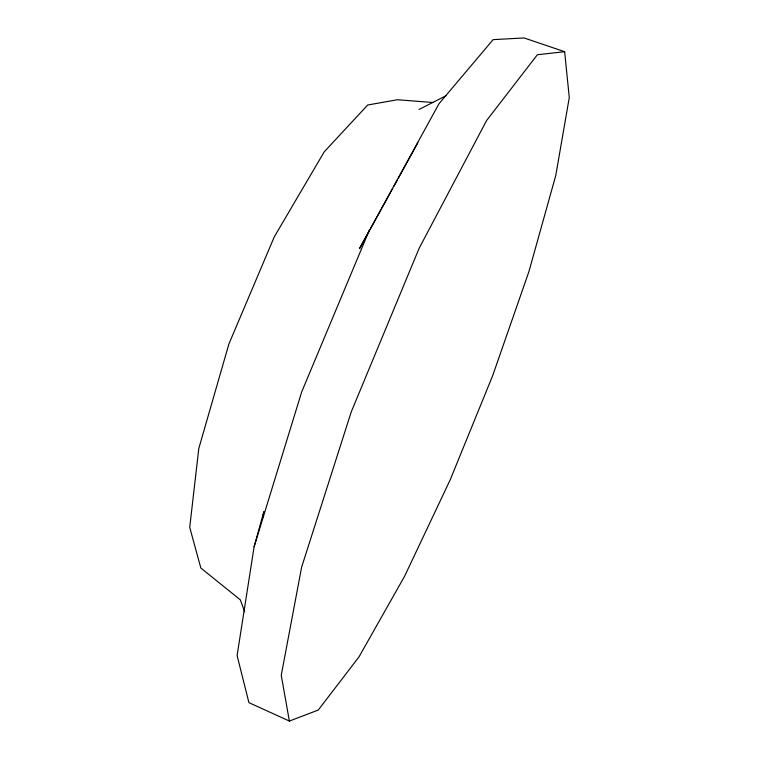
<?xml version="1.0" encoding="UTF-8"?>
<svg xmlns="http://www.w3.org/2000/svg" width="759" height="759" viewBox="0 0 759 759"><rect width="100%" height="100%" fill="white"/><g stroke="black" fill="none" stroke-linecap="round" stroke-linejoin="round"><path stroke-width="1.14" d="M262.88 517.524L263.809 511.689L254.123 546.746L237.093 655.529L248.933 702.663L289.378 721.05L318.239 710.063L358.96 656.943L404.575 576.29L450.286 479.622L492.695 375.601L528.909 271.599L555.768 175.5L569.278 97.56L564.639 51.697L524.071 37.95L493.122 39.639L438.987 103.746L359.5 248.639L369.235 231.002M254.123 546.746L301.674 391.938L369.548 229.664M370.373 228.924L392.688 188.45M393.836 186.372L397.261 180.149M398.409 178.071L417.858 142.787M419.034 109.457L446.188 95.634M564.639 51.697L537.391 54.724L486.585 120.548L419.139 248.288L351.227 411.957L301.617 567.191L281.247 675.32L289.378 721.05M433.285 102.531L397.469 99.742L367.707 104.998L324.226 151.838L274.274 236.874L228.895 344.007L198.801 448.484L189.722 527.334L200.86 568.064L240.309 599.819L244.683 611.82"/></g></svg>
